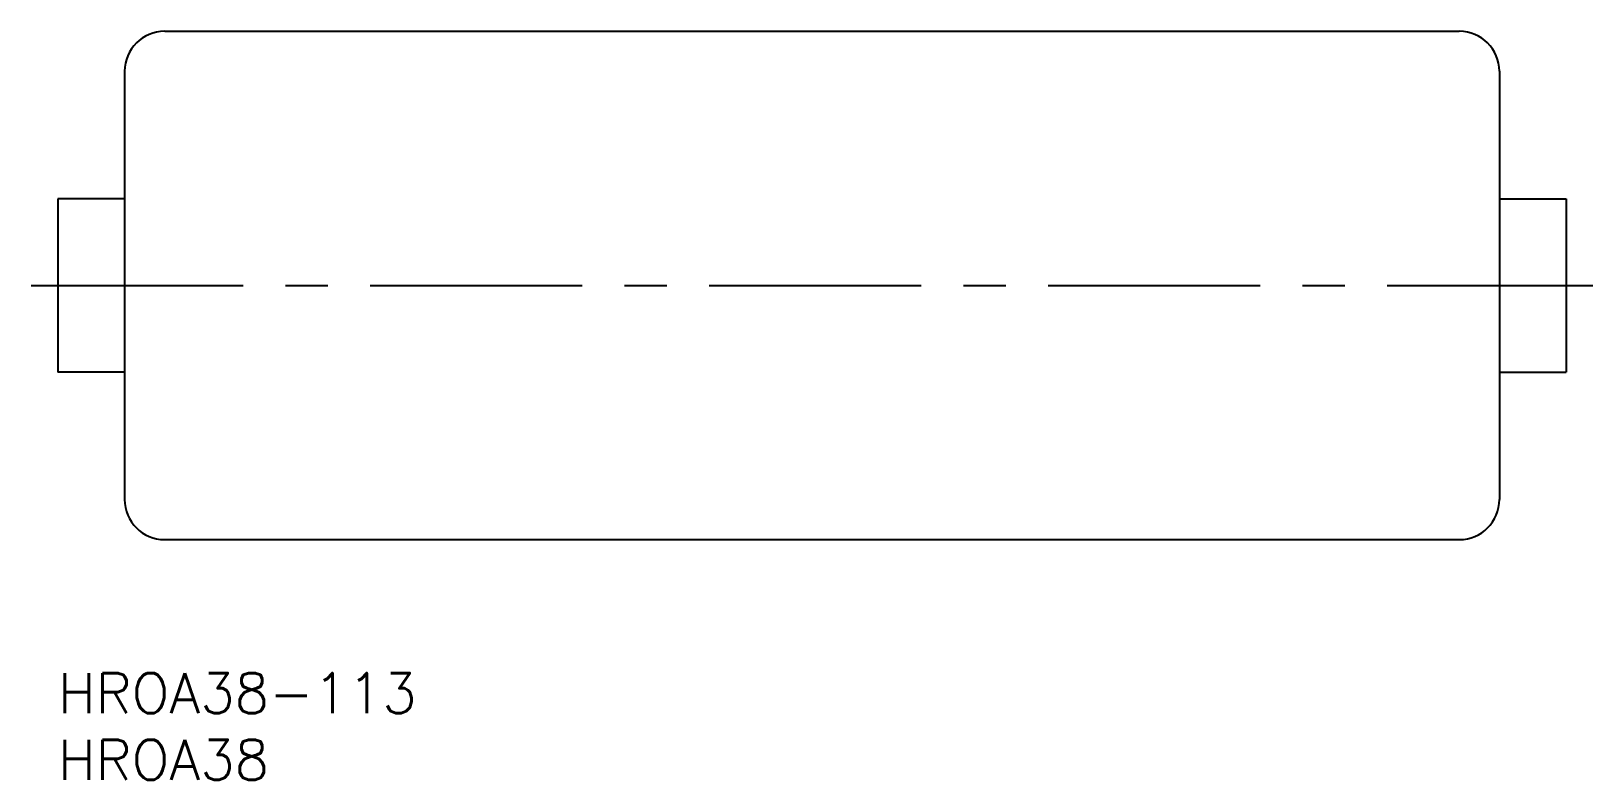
# Model space of a CAD drawing. Extents: x -2 to 115, y -8 to 48.
import ezdxf

# ---------------------------------------------------------------- set-up
doc = ezdxf.new("R2010")
doc.units = 0
doc.header["$LTSCALE"] = 0.5
doc.linetypes.add('CENTER', pattern=[50.8, 31.75, -6.35, 6.35, -6.35])
for name, color, linetype in [('MSM_CENTER', 1, 'CENTER'), ('MSM_CONTINUOUS', 7, 'CONTINUOUS'), ('MSM_PART_NUMBER', 7, 'CONTINUOUS')]:
    doc.layers.add(name, color=color, linetype=linetype)
doc.styles.get("Standard").update_dxf_attribs({"font": 'txt.shx', "height": 3, "bigfont": 'bigfont.shx'})

# ---------------------------------------------------------------- blocks, each defined once
blk = doc.blocks.new('*U2')
at = {"layer": 'MSM_PART_NUMBER'}
blk.add_text('HROA38-113', height=3, dxfattribs=at).set_placement((0, -3))
blk = doc.blocks.new('*U3')
at = {"layer": 'MSM_PART_NUMBER'}
blk.add_text('HROA38', height=3, dxfattribs=at).set_placement((0, -8))

msp = doc.modelspace()

# ---------------------------------------------------------------- linework, layer by layer
at = {"layer": 'MSM_CENTER'}
msp.add_line((-2, 29.05), (115, 29.05), dxfattribs=at)
at = {"layer": 'MSM_CONTINUOUS'}
for p, q in [((8, 48.1), (105, 48.1)), ((5, 45.1), (5, 13)), ((108, 45.1), (108, 13)), ((5, 35.55), (0, 35.55)), ((0, 35.55), (0, 22.55)), ((108, 35.55), (113, 35.55)), ((113, 35.55), (113, 22.55)), ((5, 22.55), (0, 22.55)), ((108, 22.55), (113, 22.55)), ((8, 10), (105, 10))]:
    msp.add_line(p, q, dxfattribs=at)
for centre, start, end in [((8, 45.1), 90, 180), ((105, 45.1), 0, 90), ((8, 13), 180, 270), ((105, 13), 270, 0)]:
    msp.add_arc(centre, 3, start, end, dxfattribs=at)

# ---------------------------------------------------------------- block references
for name in ['*U2', '*U3']:
    msp.add_blockref(name, (0, 0), dxfattribs=at)

doc.saveas('drawing.dxf')
